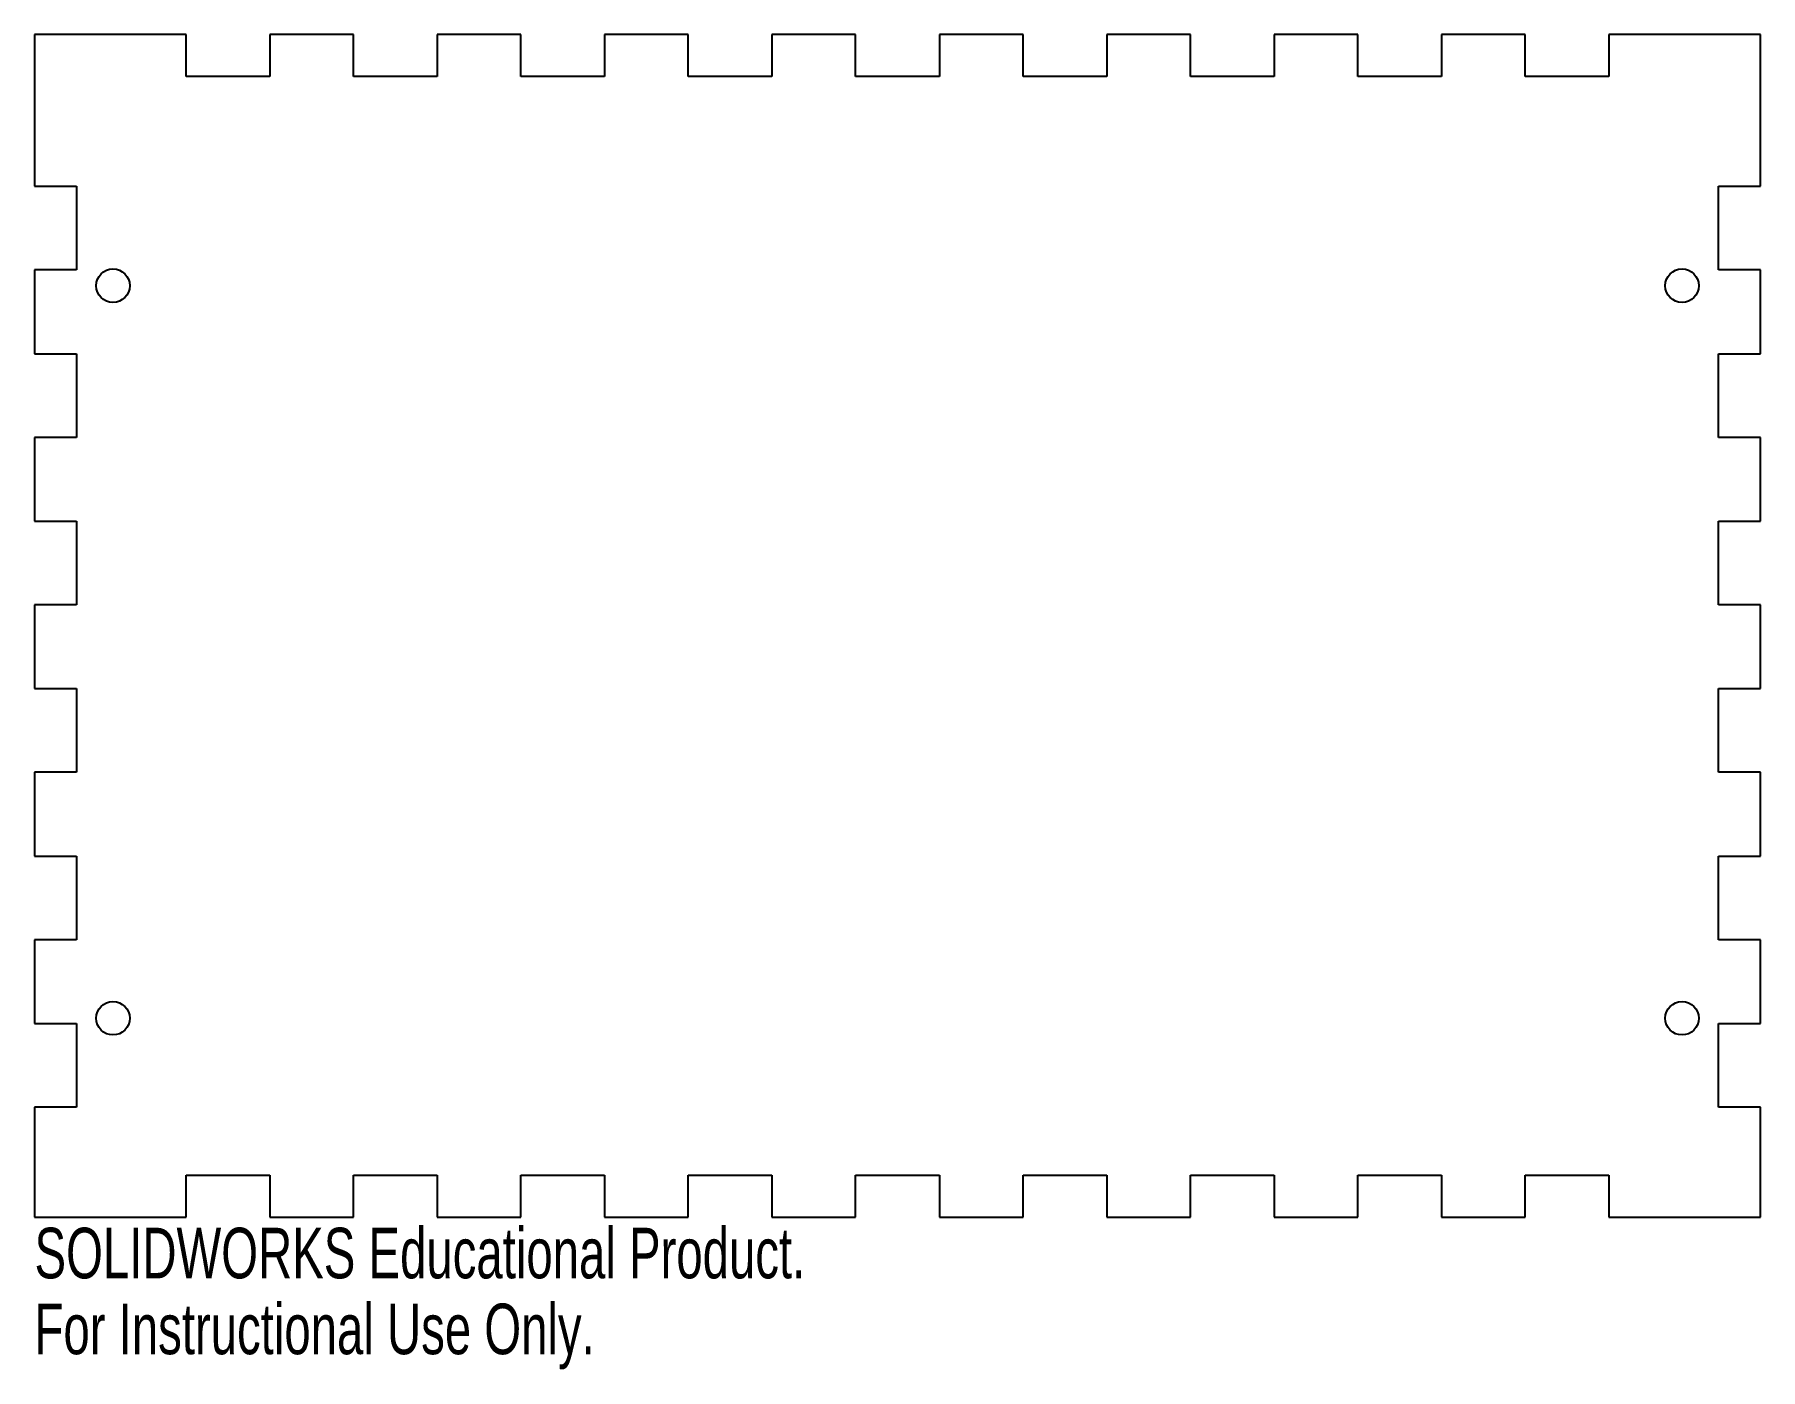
# Model space of a CAD drawing. Header units: millimetres. Extents: x 10 to 175, y 7 to 135.
import ezdxf

# ---------------------------------------------------------------- set-up
doc = ezdxf.new("R2010")
doc.units = ezdxf.units.MM
doc.styles.add('SLDTEXTSTYLE0', font='TXT', dxfattribs={"width": 0.7})

msp = doc.modelspace()

# ---------------------------------------------------------------- linework, layer by layer
at = {"color": 7, "linetype": 'Continuous', "lineweight": 25}
for p, q in [((24.5001, 135), (10.0004, 135)), ((10.0004, 135), (10.0004, 120.5)), ((24.5001, 131), (24.5001, 135)), ((40.5007, 135), (32.4997, 135)), ((32.4997, 135), (32.4997, 131)), ((40.5007, 131), (40.5007, 135)), ((56.4995, 135), (48.4999, 135)), ((48.4999, 135), (48.4999, 131)), ((56.4995, 131), (56.4995, 135)), ((72.5001, 135), (64.5005, 135)), ((64.5005, 135), (64.5005, 131)), ((72.5001, 131), (72.5001, 135)), ((88.5003, 135), (80.4997, 135)), ((80.4997, 135), (80.4997, 131)), ((88.5003, 131), (88.5003, 135)), ((104.499, 135), (96.4999, 135)), ((96.4999, 135), (96.4999, 131)), ((104.499, 131), (104.499, 135)), ((120.5, 135), (112.5, 135)), ((112.5, 135), (112.5, 131)), ((120.5, 131), (120.5, 135)), ((136.5, 135), (128.501, 135)), ((128.501, 135), (128.501, 131)), ((136.5, 131), (136.5, 135)), ((152.499, 135), (144.5, 135)), ((144.5, 135), (144.5, 131)), ((152.499, 131), (152.499, 135)), ((175, 135), (160.5, 135)), ((160.5, 135), (160.5, 131)), ((175, 120.5), (175, 135)), ((32.4997, 131), (24.5001, 131)), ((48.4999, 131), (40.5007, 131)), ((64.5005, 131), (56.4995, 131)), ((80.4997, 131), (72.5001, 131)), ((96.4999, 131), (88.5003, 131)), ((112.5, 131), (104.499, 131)), ((128.501, 131), (120.5, 131)), ((144.5, 131), (136.5, 131)), ((160.5, 131), (152.499, 131)), ((10.0004, 120.5), (13.9995, 120.5)), ((13.9995, 120.5), (13.9995, 112.5)), ((171, 112.5), (171, 120.5)), ((171, 120.5), (175, 120.5)), ((13.9995, 112.5), (10.0004, 112.5)), ((10.0004, 112.5), (10.0004, 104.499)), ((175, 112.5), (171, 112.5)), ((175, 104.499), (175, 112.5)), ((10.0004, 104.499), (13.9995, 104.499)), ((13.9995, 104.499), (13.9995, 96.4999)), ((171, 96.4999), (171, 104.499)), ((171, 104.499), (175, 104.499)), ((13.9995, 96.4999), (10.0004, 96.4999)), ((10.0004, 96.4999), (10.0004, 88.5003)), ((175, 96.4999), (171, 96.4999)), ((175, 88.5003), (175, 96.4999)), ((10.0004, 88.5003), (13.9995, 88.5003)), ((13.9995, 88.5003), (13.9995, 80.4997)), ((171, 80.4997), (171, 88.5003)), ((171, 88.5003), (175, 88.5003)), ((13.9995, 80.4997), (10.0004, 80.4997)), ((10.0004, 80.4997), (10.0004, 72.5001)), ((175, 80.4997), (171, 80.4997)), ((175, 72.5001), (175, 80.4997)), ((10.0004, 72.5001), (13.9995, 72.5001)), ((13.9995, 72.5001), (13.9995, 64.5005)), ((171, 64.5005), (171, 72.5001)), ((171, 72.5001), (175, 72.5001)), ((13.9995, 64.5005), (10.0004, 64.5005)), ((10.0004, 64.5005), (10.0004, 56.4995)), ((175, 64.5005), (171, 64.5005)), ((175, 56.4995), (175, 64.5005)), ((10.0004, 56.4995), (13.9995, 56.4995)), ((13.9995, 56.4995), (13.9995, 48.4999)), ((171, 48.4999), (171, 56.4995)), ((171, 56.4995), (175, 56.4995)), ((13.9995, 48.4999), (10.0004, 48.4999)), ((10.0004, 48.4999), (10.0004, 40.5007)), ((175, 48.4999), (171, 48.4999)), ((175, 40.5007), (175, 48.4999)), ((10.0004, 40.5007), (13.9995, 40.5007)), ((13.9995, 40.5007), (13.9995, 32.4997)), ((171, 32.4997), (171, 40.5007)), ((171, 40.5007), (175, 40.5007)), ((13.9995, 32.4997), (10.0004, 32.4997)), ((10.0004, 32.4997), (10.0004, 22.0004)), ((175, 32.4997), (171, 32.4997)), ((175, 22.0004), (175, 32.4997)), ((24.5001, 22.0004), (24.5001, 25.9994)), ((24.5001, 25.9994), (32.4997, 25.9994)), ((32.4997, 25.9994), (32.4997, 22.0004)), ((40.5007, 22.0004), (40.5007, 25.9994)), ((40.5007, 25.9994), (48.4999, 25.9994)), ((48.4999, 25.9994), (48.4999, 22.0004)), ((56.4995, 22.0004), (56.4995, 25.9994)), ((56.4995, 25.9994), (64.5005, 25.9994)), ((64.5005, 25.9994), (64.5005, 22.0004)), ((72.5001, 22.0004), (72.5001, 25.9994)), ((72.5001, 25.9994), (80.4997, 25.9994)), ((80.4997, 25.9994), (80.4997, 22.0004)), ((88.5003, 22.0004), (88.5003, 25.9994)), ((88.5003, 25.9994), (96.4999, 25.9994)), ((96.4999, 25.9994), (96.4999, 22.0004)), ((104.499, 22.0004), (104.499, 25.9994)), ((104.499, 25.9994), (112.5, 25.9994)), ((112.5, 25.9994), (112.5, 22.0004)), ((120.5, 22.0004), (120.5, 25.9994)), ((120.5, 25.9994), (128.501, 25.9994)), ((128.501, 25.9994), (128.501, 22.0004)), ((136.5, 22.0004), (136.5, 25.9994)), ((136.5, 25.9994), (144.5, 25.9994)), ((144.5, 25.9994), (144.5, 22.0004)), ((152.499, 22.0004), (152.499, 25.9994)), ((152.499, 25.9994), (160.5, 25.9994)), ((160.5, 25.9994), (160.5, 22.0004)), ((10.0004, 22.0004), (24.5001, 22.0004)), ((32.4997, 22.0004), (40.5007, 22.0004)), ((48.4999, 22.0004), (56.4995, 22.0004)), ((64.5005, 22.0004), (72.5001, 22.0004)), ((80.4997, 22.0004), (88.5003, 22.0004)), ((96.4999, 22.0004), (104.499, 22.0004)), ((112.5, 22.0004), (120.5, 22.0004)), ((128.501, 22.0004), (136.5, 22.0004)), ((144.5, 22.0004), (152.499, 22.0004)), ((160.5, 22.0004), (175, 22.0004))]:
    msp.add_line(p, q, dxfattribs=at)
for centre in [(17.5, 111), (167.5, 111), (17.5, 41), (167.5, 41)]:
    msp.add_circle(centre, 1.6, dxfattribs=at)

# ---------------------------------------------------------------- texts
at = {"color": 7, "linetype": 'Continuous', "char_height": 4.83362, "attachment_point": 1, "style": 'SLDTEXTSTYLE0'}
for s, insert in [('SOLIDWORKS Educational Product.', (10.0004, 20.9808)), ('For Instructional Use Only.', (10.0004, 13.7304))]:
    msp.add_mtext(s, dxfattribs=dict(at, insert=insert))

doc.saveas('drawing.dxf')
